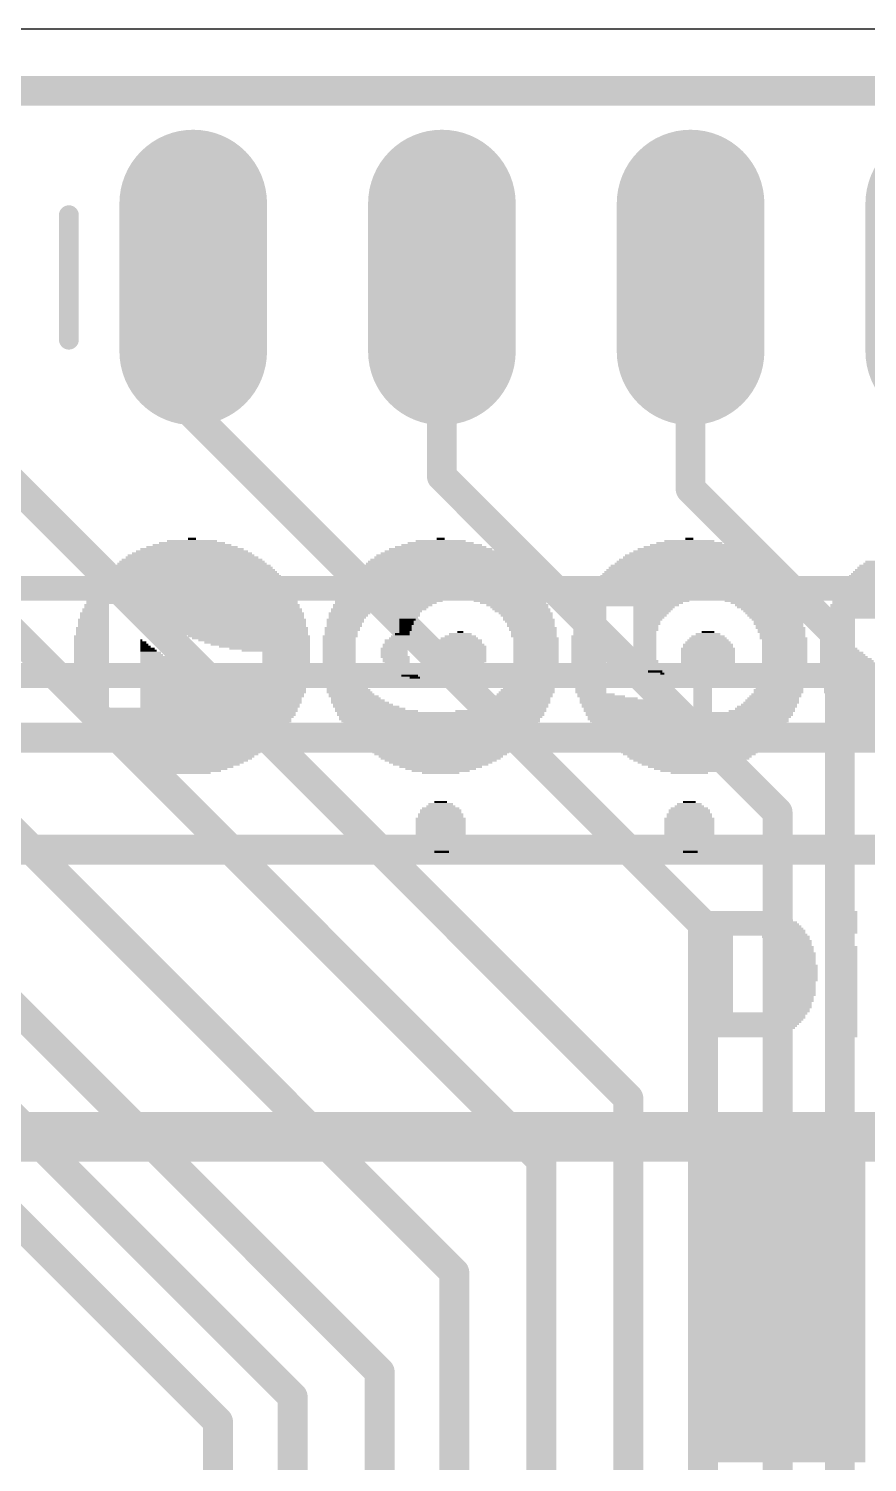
# Model space of a CAD drawing. Extents: x -3.4 to 68.6, y -0.2 to 53.3.
# Drawn here: x 44.04 to 52.61, y 38.7 to 53.34 of the extents above; entities that cross this region are included whole.
import ezdxf

# ---------------------------------------------------------------- set-up
doc = ezdxf.new("R2010")
doc.units = 0
for name, color, linetype in [('1', 12, 'CONTINUOUS'), ('16', 132, 'CONTINUOUS'), ('17', 110, 'CONTINUOUS'), ('20', 53, 'CONTINUOUS'), ('200', 4, 'CONTINUOUS'), ('51', 253, 'CONTINUOUS')]:
    doc.layers.add(name, color=color, linetype=linetype)

# ---------------------------------------------------------------- blocks, each defined once
blk = doc.blocks.new('RECT')
blk.add_solid([(-0.5, -0.5), (0.5, -0.5), (-0.5, 0.5), (0.5, 0.5)])
blk = doc.blocks.new('LONGP100')
at = {"const_width": 1}
blk.add_lwpolyline([(-0.5, 0), (0.5, 0)], dxfattribs=at)
at = {"const_width": 0.5}
for points in [[(-0.5, 0.25, 1), (-0.5, -0.25)], [(0.5, -0.25, 1), (0.5, 0.25)]]:
    blk.add_lwpolyline(points, format="xyb", dxfattribs=at)

msp = doc.modelspace()

# ---------------------------------------------------------------- linework, layer by layer
at = {"layer": '1', "const_width": 0.3048}
for points in [[(0.635, 52.705), (67.945, 52.705)], [(45.72, 50.8), (45.72, 49.403)], [(48.26, 50.8), (48.26, 48.768)], [(50.8, 48.641), (50.8, 50.8)], [(50.927, 44.196), (45.72, 49.403)], [(50.165, 42.418), (43.561, 49.022)], [(51.689, 45.339), (48.26, 48.768)], [(52.324, 47.117), (50.8, 48.641)], [(49.276, 41.783), (42.672, 48.387)], [(48.387, 40.64), (41.275, 47.752)], [(52.324, 33.528), (52.324, 47.117)], [(46.736, 39.37), (40.005, 46.101)], [(39.624, 45.466), (45.974, 39.116)], [(51.689, 32.9657), (51.689, 45.339)], [(47.625, 39.624), (42.3545, 44.8945)], [(50.927, 32.5963), (50.927, 44.196)], [(50.165, 32.227), (50.165, 42.418)], [(49.276, 31.9846), (49.276, 41.783)], [(48.387, 31.7422), (48.387, 40.64)], [(47.625, 31.3729), (47.625, 39.624)], [(46.736, 31.0035), (46.736, 39.37)], [(45.974, 39.116), (45.974, 30.226)]]:
    msp.add_lwpolyline(points, dxfattribs=at)
at = {"layer": '1', "const_width": 0.1524}
for points in [[(45.7962, 50.8, 1), (45.6438, 50.8)], [(48.3362, 50.8, 1), (48.1838, 50.8)], [(50.8762, 50.8, 1), (50.7238, 50.8)], [(45.7739, 49.4569, 1), (45.6661, 49.3491)], [(45.6438, 49.403, 1), (45.7962, 49.403)], [(48.3139, 48.8219, 1), (48.2061, 48.7141)], [(48.1838, 48.768, 1), (48.3362, 48.768)], [(50.8539, 48.6949, 1), (50.7461, 48.5871)], [(50.7238, 48.641, 1), (50.8762, 48.641)], [(52.4002, 47.117, 1), (52.2478, 47.117)], [(52.2701, 47.0631, 1), (52.3779, 47.1709)], [(51.7652, 45.339, 1), (51.6128, 45.339)], [(51.6351, 45.2851, 1), (51.7429, 45.3929)], [(51.0032, 44.196, 1), (50.8508, 44.196)], [(50.8731, 44.1421, 1), (50.9809, 44.2499)], [(50.2412, 42.418, 1), (50.0888, 42.418)], [(50.1111, 42.3641, 1), (50.2189, 42.4719)], [(49.3522, 41.783, 1), (49.1998, 41.783)], [(49.2221, 41.7291, 1), (49.3299, 41.8369)], [(48.4632, 40.64, 1), (48.3108, 40.64)], [(48.3331, 40.5861, 1), (48.4409, 40.6939)], [(47.7012, 39.624, 1), (47.5488, 39.624)], [(47.5711, 39.5701, 1), (47.6789, 39.6779)], [(46.8122, 39.37, 1), (46.6598, 39.37)], [(46.6821, 39.3161, 1), (46.7899, 39.4239)], [(46.0502, 39.116, 1), (45.8978, 39.116)], [(45.9201, 39.0621, 1), (46.0279, 39.1699)]]:
    msp.add_lwpolyline(points, format="xyb", dxfattribs=at)
at = {"layer": '16'}
for points, const_width in [([(0.635, 52.705), (67.691, 52.705)], 0.3048), ([(62.611, 47.625), (20.574, 47.625)], 0.254), ([(20.828, 46.736), (60.96, 46.736)], 0.254), ([(59.944, 46.101), (22.987, 46.101)], 0.3048), ([(42.799, 44.958), (54.864, 44.958)], 0.3048)]:
    msp.add_lwpolyline(points, dxfattribs=dict(at, const_width=const_width))
at = {"layer": '20'}
msp.add_line((1, 53.34), (64.516, 53.34), dxfattribs=at)
at = {"layer": '51', "const_width": 0.2032}
msp.add_lwpolyline([(44.45, 51.435), (44.45, 50.165)], dxfattribs=at)
at = {"layer": '51', "const_width": 0.1016}
for points in [[(44.5008, 51.435, 1), (44.3992, 51.435)], [(44.3992, 50.165, 1), (44.5008, 50.165)]]:
    msp.add_lwpolyline(points, format="xyb", dxfattribs=at)

# ---------------------------------------------------------------- block references
at = {"layer": '17', "xscale": 1.508, "yscale": 1.508, "rotation": 90}
for p in [(45.72, 50.8), (45.72, 50.8), (48.26, 50.8), (48.26, 50.8), (50.8, 50.8), (50.8, 50.8), (53.34, 50.8), (53.34, 50.8)]:
    msp.add_blockref('LONGP100', p, dxfattribs=at)
at = {"layer": '200', "yscale": 0.0212}
for p, xscale in [((45.7076, 48.0041), 1.143), ((45.7076, 48.0252), 1.0583), ((45.7076, 48.0464), 0.9313), ((45.7076, 48.0676), 0.8043), ((45.7076, 48.0887), 0.6773), ((45.7076, 48.1099), 0.508), ((45.7076, 48.1311), 0.0847), ((48.2475, 48.0041), 1.143), ((48.2475, 48.0252), 1.0583), ((48.2475, 48.0464), 0.9313), ((48.2581, 48.0676), 0.8255), ((48.2475, 48.0887), 0.6773), ((48.2475, 48.1099), 0.508), ((48.2475, 48.1311), 0.0847), ((50.7874, 48.0041), 1.143), ((50.7874, 48.0252), 1.0583), ((50.7874, 48.0464), 0.9313), ((50.7874, 48.0676), 0.8043), ((50.7874, 48.0887), 0.6773), ((50.7874, 48.1099), 0.508), ((50.7874, 48.1311), 0.0847), ((45.7076, 47.8771), 1.5239), ((45.7076, 47.8983), 1.4816), ((45.7076, 47.9194), 1.4393), ((45.7076, 47.9406), 1.3546), ((45.697, 47.9617), 1.2911), ((45.7076, 47.9829), 1.2276), ((48.2475, 47.8771), 1.5239), ((48.2475, 47.8983), 1.4816), ((48.2475, 47.9194), 1.4393), ((48.2475, 47.9406), 1.3546), ((48.2475, 47.9617), 1.3123), ((48.2475, 47.9829), 1.2276), ((50.7874, 47.8771), 1.5239), ((50.7874, 47.8983), 1.4816), ((50.7874, 47.9194), 1.4393), ((50.7874, 47.9406), 1.3546), ((50.7768, 47.9617), 1.2911), ((50.7874, 47.9829), 1.2276), ((53.3273, 47.8771), 1.5239), ((53.3273, 47.8983), 1.4816), ((45.7076, 47.7289), 1.8626), ((45.7076, 47.7501), 1.8203), ((45.7076, 47.7713), 1.7779), ((45.7076, 47.7924), 1.7356), ((45.7076, 47.8136), 1.6933), ((45.7076, 47.8348), 1.6509), ((45.7076, 47.8559), 1.6086), ((48.2475, 47.7289), 1.8626), ((48.2475, 47.7501), 1.8203), ((48.2475, 47.7713), 1.7779), ((48.2475, 47.7924), 1.7356), ((48.2475, 47.8136), 1.6933), ((48.2475, 47.8348), 1.6509), ((48.2475, 47.8559), 1.6086), ((50.7874, 47.7289), 1.8626), ((50.7874, 47.7501), 1.8203), ((50.7874, 47.7713), 1.7779), ((50.7874, 47.7924), 1.7356), ((50.7874, 47.8136), 1.6933), ((50.7874, 47.8348), 1.6509), ((50.7874, 47.8559), 1.6086), ((53.3273, 47.7289), 1.8626), ((53.3273, 47.7501), 1.8203), ((53.3273, 47.7713), 1.7779), ((53.3273, 47.7924), 1.7356), ((53.3273, 47.8136), 1.6933), ((53.3273, 47.8348), 1.6509), ((53.3273, 47.8559), 1.6086), ((45.7076, 47.5808), 2.0743), ((45.7076, 47.6019), 2.0319), ((45.7076, 47.6443), 1.9896), ((45.7076, 47.6231), 1.9896), ((45.7076, 47.6654), 1.9473), ((45.7076, 47.6866), 1.9049), ((45.7076, 47.7078), 1.8626), ((48.2475, 47.5808), 2.0743), ((48.2475, 47.6019), 2.0319), ((48.2475, 47.6443), 1.9896), ((48.2475, 47.6231), 1.9896), ((48.2475, 47.6654), 1.9473), ((48.2475, 47.6866), 1.9049), ((48.2475, 47.7078), 1.8626), ((50.7874, 47.5808), 2.0743), ((50.7874, 47.6019), 2.0319), ((50.7874, 47.6443), 1.9896), ((50.7874, 47.6231), 1.9896), ((50.7874, 47.6654), 1.9473), ((50.7874, 47.6866), 1.9049), ((50.7874, 47.7078), 1.8626), ((53.3273, 47.5808), 2.0743), ((53.3273, 47.6019), 2.0319), ((53.3273, 47.6443), 1.9896), ((53.3273, 47.6231), 1.9896), ((53.3273, 47.6654), 1.9473), ((53.3273, 47.6866), 1.9049), ((53.3273, 47.7078), 1.8626), ((44.734, 47.4538), 0.254), ((44.734, 47.4326), 0.254), ((45.7076, 47.4961), 2.1589), ((45.7076, 47.4749), 2.1589), ((45.7076, 47.5384), 2.1166), ((45.7076, 47.5173), 2.1166), ((45.7076, 47.5596), 2.0743), ((45.9933, 47.4538), 1.6298), ((46.0039, 47.4326), 1.6086), ((47.4114, 47.4538), 0.5291), ((47.3797, 47.4326), 0.4656), ((47.7183, 47.4961), 1.1006), ((47.4538, 47.4749), 0.5715), ((48.2475, 47.5384), 2.1166), ((48.2475, 47.5173), 2.1166), ((48.2475, 47.5596), 2.0743), ((47.9935, 47.4538), 0.3387), ((47.9723, 47.4326), 0.2963), ((48.0147, 47.4749), 0.381), ((48.9565, 47.4961), 0.7408), ((48.9883, 47.4749), 0.6773), ((49.0306, 47.4538), 0.635), ((49.0518, 47.4326), 0.5926), ((50.1842, 47.4538), 0.9948), ((49.8138, 47.4326), 0.254), ((50.2159, 47.4749), 1.016), ((50.2477, 47.4961), 1.0795), ((50.7874, 47.5384), 2.1166), ((50.3112, 47.5173), 1.1641), ((50.7874, 47.5596), 2.0743), ((50.4276, 47.4326), 0.4233), ((51.4435, 47.5173), 0.8043), ((51.507, 47.4961), 0.7196), ((51.5388, 47.4749), 0.6561), ((51.5705, 47.4538), 0.635), ((51.5811, 47.4326), 0.6138), ((52.8193, 47.4538), 1.1853), ((52.8193, 47.4326), 1.1853), ((52.8299, 47.4961), 1.1641), ((52.8299, 47.4749), 1.1641), ((53.3273, 47.5384), 2.1166), ((52.8405, 47.5173), 1.143), ((53.3273, 47.5596), 2.0743), ((44.7022, 47.3056), 0.3175), ((44.7022, 47.2844), 0.3175), ((44.7128, 47.3691), 0.2963), ((44.7128, 47.3479), 0.2963), ((44.7128, 47.3268), 0.2963), ((44.7234, 47.4114), 0.2752), ((44.7234, 47.3903), 0.2752), ((46.0251, 47.4114), 1.6086), ((46.0357, 47.3903), 1.5874), ((46.0568, 47.3691), 1.5874), ((46.0674, 47.3479), 1.5663), ((46.0886, 47.3268), 1.5239), ((46.1097, 47.3056), 1.5239), ((46.1203, 47.2844), 1.5028), ((47.2739, 47.3056), 0.381), ((47.2739, 47.2844), 0.381), ((47.3056, 47.3479), 0.4022), ((47.295, 47.3268), 0.381), ((47.3162, 47.3691), 0.4233), ((47.3585, 47.4114), 0.4656), ((47.3374, 47.3903), 0.4233), ((47.9088, 47.3056), 0.1693), ((47.9618, 47.4114), 0.2752), ((47.9406, 47.3903), 0.2328), ((47.93, 47.3691), 0.2117), ((47.93, 47.3479), 0.2117), ((47.9194, 47.3268), 0.1905), ((47.8983, 47.2844), 0.1482), ((49.073, 47.4114), 0.5926), ((49.0835, 47.3903), 0.5715), ((49.1153, 47.3691), 0.5503), ((49.1259, 47.3479), 0.5291), ((49.147, 47.3056), 0.5291), ((49.1365, 47.3268), 0.508), ((49.1576, 47.2844), 0.508), ((49.782, 47.3056), 0.3175), ((49.782, 47.2844), 0.3175), ((49.7926, 47.3691), 0.2963), ((49.7926, 47.3479), 0.2963), ((49.7926, 47.3268), 0.2963), ((49.8032, 47.4114), 0.2752), ((49.8032, 47.3903), 0.2752), ((50.3852, 47.3479), 0.3387), ((50.417, 47.4114), 0.4022), ((50.4064, 47.3903), 0.381), ((50.3958, 47.3691), 0.3598), ((50.3747, 47.3268), 0.3175), ((50.3641, 47.3056), 0.2963), ((50.3535, 47.2844), 0.2752), ((51.6129, 47.4114), 0.5926), ((51.6234, 47.3903), 0.5715), ((51.6446, 47.3691), 0.5715), ((51.6552, 47.3479), 0.5503), ((51.6658, 47.3268), 0.5291), ((51.6869, 47.3056), 0.5291), ((51.6975, 47.2844), 0.508), ((52.3219, 47.3056), 0.3175), ((52.3219, 47.2844), 0.3175), ((52.7981, 47.3691), 1.2276), ((52.7981, 47.3479), 1.2276), ((52.7981, 47.3268), 1.2276), ((52.8087, 47.4114), 1.2065), ((52.8087, 47.3903), 1.2065), ((44.681, 47.1363), 0.3598), ((44.6916, 47.2209), 0.3387), ((44.6916, 47.1998), 0.3387), ((44.6916, 47.1786), 0.3387), ((44.6916, 47.1574), 0.3387), ((44.7022, 47.2633), 0.3175), ((44.7022, 47.2421), 0.3175), ((46.1415, 47.2633), 1.4604), ((46.1627, 47.2421), 1.4181), ((46.1838, 47.2209), 1.4181), ((46.205, 47.1998), 1.3758), ((46.2262, 47.1786), 1.3334), ((46.2579, 47.1574), 1.27), ((46.2896, 47.1363), 1.2488), ((47.2209, 47.1363), 0.3598), ((47.2315, 47.1786), 0.3387), ((47.2315, 47.1574), 0.3387), ((47.2421, 47.2209), 0.3598), ((47.2421, 47.1998), 0.3598), ((47.2633, 47.2633), 0.3598), ((47.2633, 47.2421), 0.3598), ((47.8348, 47.1363), 0.1905), ((47.8559, 47.1574), 0.1482), ((47.8983, 47.2633), 0.1482), ((47.8877, 47.2421), 0.127), ((47.8877, 47.2209), 0.127), ((47.8877, 47.1998), 0.127), ((47.8771, 47.1786), 0.1058), ((48.4486, 47.1363), 0.3175), ((48.4486, 47.1574), 0.2328), ((48.4486, 47.1786), 0.0635), ((49.1682, 47.2633), 0.4868), ((49.1682, 47.2421), 0.4868), ((49.1894, 47.2209), 0.4868), ((49.1894, 47.1998), 0.4868), ((49.2, 47.1786), 0.4657), ((49.2, 47.1574), 0.4657), ((49.2, 47.1363), 0.4657), ((49.7608, 47.1363), 0.3598), ((49.7714, 47.2209), 0.3387), ((49.7714, 47.1998), 0.3387), ((49.7714, 47.1786), 0.3387), ((49.7714, 47.1574), 0.3387), ((49.782, 47.2633), 0.3175), ((49.782, 47.2421), 0.3175), ((50.3535, 47.2633), 0.2752), ((50.3429, 47.2421), 0.254), ((50.3429, 47.2209), 0.254), ((50.3429, 47.1998), 0.254), ((50.3323, 47.1786), 0.2328), ((50.3323, 47.1574), 0.2328), ((50.3323, 47.1363), 0.2328), ((50.9779, 47.1363), 0.3387), ((50.9779, 47.1574), 0.254), ((50.9779, 47.1786), 0.127), ((51.6975, 47.2633), 0.508), ((51.7081, 47.2421), 0.4868), ((51.7187, 47.2209), 0.508), ((51.7293, 47.1998), 0.4868), ((51.7293, 47.1786), 0.4868), ((51.7398, 47.1574), 0.4656), ((51.7398, 47.1363), 0.4656), ((52.3007, 47.1363), 0.3598), ((52.3113, 47.2209), 0.3387), ((52.3113, 47.1998), 0.3387), ((52.3113, 47.1786), 0.3387), ((52.3113, 47.1574), 0.3387), ((52.3219, 47.2633), 0.3175), ((52.3219, 47.2421), 0.3175), ((44.681, 47.1151), 0.3598), ((44.681, 47.0939), 0.3598), ((44.681, 47.0728), 0.3598), ((44.681, 47.0516), 0.3598), ((44.681, 47.0305), 0.3598), ((44.681, 47.0093), 0.3598), ((44.681, 46.9881), 0.3598), ((45.189, 47.0939), 0.0212), ((45.2102, 47.0728), 0.0635), ((45.2208, 47.0516), 0.0847), ((45.2525, 47.0093), 0.1482), ((45.2631, 46.9881), 0.1693), ((45.2314, 47.0305), 0.1058), ((46.3108, 47.1151), 1.2065), ((46.3426, 47.0939), 1.143), ((46.3743, 47.0728), 1.0795), ((46.4061, 47.0516), 1.016), ((46.4484, 47.0305), 0.9313), ((46.5013, 47.0093), 0.8255), ((46.5648, 46.9881), 0.6985), ((47.2104, 47.1151), 0.3387), ((47.2104, 47.0939), 0.3387), ((47.2104, 47.0728), 0.3387), ((47.2104, 47.0516), 0.3387), ((47.2104, 47.0305), 0.3387), ((47.2104, 47.0093), 0.3387), ((47.2104, 46.9881), 0.3387), ((47.7713, 47.0093), 0.2752), ((47.7713, 46.9881), 0.2752), ((47.7818, 47.0516), 0.254), ((47.7818, 47.0305), 0.254), ((47.7924, 47.0939), 0.2328), ((47.7924, 47.0728), 0.2328), ((47.8242, 47.1151), 0.2117), ((48.4486, 47.0305), 0.5291), ((48.4486, 47.0093), 0.5291), ((48.4486, 46.9881), 0.5291), ((48.438, 47.0728), 0.4656), ((48.4486, 47.0516), 0.4868), ((48.4486, 47.0939), 0.4445), ((48.438, 47.1151), 0.381), ((49.2211, 47.1151), 0.4657), ((49.2211, 47.0939), 0.4657), ((49.2211, 47.0728), 0.4657), ((49.2211, 47.0516), 0.4657), ((49.2211, 47.0305), 0.4657), ((49.2211, 47.0093), 0.4657), ((49.2211, 46.9881), 0.4657), ((49.7608, 47.1151), 0.3598), ((49.7608, 47.0939), 0.3598), ((49.7608, 47.0728), 0.3598), ((49.7608, 47.0516), 0.3598), ((49.7608, 47.0305), 0.3598), ((49.7608, 47.0093), 0.3598), ((49.7608, 46.9881), 0.3598), ((50.3323, 47.1151), 0.2328), ((50.3323, 47.0939), 0.2328), ((50.3323, 47.0728), 0.2328), ((50.3323, 47.0516), 0.2328), ((50.3323, 47.0305), 0.2328), ((50.3323, 47.0093), 0.2328), ((50.3323, 46.9881), 0.2328), ((50.9779, 47.0093), 0.5503), ((50.9779, 46.9881), 0.5503), ((50.9779, 47.0516), 0.508), ((50.9779, 47.0305), 0.508), ((50.9779, 47.0728), 0.4656), ((50.9779, 47.0939), 0.4233), ((50.9779, 47.1151), 0.381), ((51.7504, 47.1151), 0.4868), ((51.761, 47.0939), 0.4656), ((51.761, 47.0728), 0.4656), ((51.761, 47.0516), 0.4656), ((51.761, 47.0305), 0.4656), ((51.761, 47.0093), 0.4656), ((51.761, 46.9881), 0.4656), ((52.3007, 47.1151), 0.3598), ((52.3007, 47.0939), 0.3598), ((52.3007, 47.0728), 0.3598), ((52.3007, 47.0516), 0.3598), ((52.3007, 47.0305), 0.3598), ((52.3113, 47.0093), 0.381), ((52.3219, 46.9881), 0.4022), ((44.681, 46.967), 0.3598), ((44.681, 46.9458), 0.3598), ((44.681, 46.9246), 0.3598), ((44.681, 46.9035), 0.3598), ((44.681, 46.8823), 0.3598), ((44.681, 46.8611), 0.3598), ((44.681, 46.84), 0.3598), ((45.316, 46.9246), 0.2752), ((45.3478, 46.8823), 0.3387), ((45.3689, 46.8611), 0.381), ((45.3901, 46.84), 0.4233), ((45.2843, 46.967), 0.2117), ((45.2949, 46.9458), 0.2328), ((45.3372, 46.9035), 0.3175), ((46.6706, 46.967), 0.4868), ((46.6706, 46.9458), 0.4868), ((46.6706, 46.9246), 0.4868), ((46.6706, 46.9035), 0.4868), ((46.6706, 46.8823), 0.4868), ((46.6706, 46.8611), 0.4868), ((46.6706, 46.84), 0.4868), ((47.2104, 46.967), 0.3387), ((47.2104, 46.9458), 0.3387), ((47.2104, 46.9246), 0.3387), ((47.2104, 46.9035), 0.3387), ((47.2104, 46.8823), 0.3387), ((47.2104, 46.8611), 0.3387), ((47.2104, 46.84), 0.3387), ((47.7818, 46.9246), 0.2963), ((47.7713, 46.967), 0.2752), ((47.7713, 46.9458), 0.2752), ((47.7924, 46.9035), 0.2752), ((47.7924, 46.8823), 0.2752), ((47.803, 46.8611), 0.254), ((47.8242, 46.84), 0.254), ((48.438, 46.967), 0.5503), ((48.438, 46.9458), 0.5503), ((48.4486, 46.9246), 0.5291), ((48.4486, 46.9035), 0.5291), ((48.4486, 46.8823), 0.5291), ((48.438, 46.8611), 0.508), ((48.4486, 46.84), 0.4868), ((49.2211, 46.967), 0.4657), ((49.2211, 46.9458), 0.4657), ((49.2211, 46.9246), 0.4657), ((49.2211, 46.9035), 0.4657), ((49.2211, 46.8823), 0.4657), ((49.2211, 46.8611), 0.4657), ((49.2211, 46.84), 0.4657), ((49.7608, 46.967), 0.3598), ((49.7608, 46.9458), 0.3598), ((49.7608, 46.9246), 0.3598), ((49.7608, 46.9035), 0.3598), ((49.7608, 46.8823), 0.3598), ((49.7608, 46.8611), 0.3598), ((49.7608, 46.84), 0.3598), ((50.3323, 46.967), 0.2328), ((50.3323, 46.9458), 0.2328), ((50.3323, 46.9246), 0.2328), ((50.3323, 46.9035), 0.2328), ((50.3429, 46.8823), 0.254), ((50.3429, 46.8611), 0.254), ((50.3429, 46.84), 0.254), ((50.9779, 46.967), 0.5503), ((50.9779, 46.9458), 0.5503), ((50.9779, 46.9246), 0.5503), ((50.9779, 46.9035), 0.5503), ((50.9779, 46.8823), 0.5503), ((50.9779, 46.8611), 0.5503), ((50.9779, 46.84), 0.5503), ((51.761, 46.967), 0.4656), ((51.761, 46.9458), 0.4656), ((51.761, 46.9246), 0.4656), ((51.761, 46.9035), 0.4656), ((51.761, 46.8823), 0.4656), ((51.761, 46.8611), 0.4656), ((51.761, 46.84), 0.4656), ((52.3431, 46.967), 0.4445), ((52.3642, 46.9246), 0.4868), ((52.3854, 46.9035), 0.5291), ((52.4066, 46.8611), 0.5715), ((52.4277, 46.84), 0.6138), ((52.3537, 46.9458), 0.4656), ((52.396, 46.8823), 0.5503), ((44.681, 46.8188), 0.3598), ((44.681, 46.7976), 0.3598), ((44.681, 46.7765), 0.3598), ((44.681, 46.7553), 0.3598), ((44.6916, 46.7341), 0.3387), ((44.6916, 46.713), 0.3387), ((44.6916, 46.6918), 0.3387), ((45.4324, 46.7976), 0.508), ((45.4642, 46.7765), 0.5715), ((45.4853, 46.7553), 0.6138), ((45.5171, 46.7341), 0.6773), ((45.5488, 46.713), 0.7408), ((45.5806, 46.6918), 0.8043), ((45.4113, 46.8188), 0.4656), ((46.6706, 46.8188), 0.4868), ((46.6706, 46.7976), 0.4868), ((46.6706, 46.7765), 0.4868), ((46.6706, 46.7553), 0.4868), ((46.6601, 46.7341), 0.4656), ((46.6601, 46.713), 0.4656), ((46.6601, 46.6918), 0.4656), ((47.2209, 46.8188), 0.3598), ((47.2209, 46.7976), 0.3598), ((47.2209, 46.7765), 0.3598), ((47.2315, 46.7553), 0.381), ((47.2421, 46.7341), 0.3598), ((47.2527, 46.713), 0.381), ((47.2527, 46.6918), 0.381), ((47.8348, 46.8188), 0.2328), ((47.8559, 46.7976), 0.2328), ((47.8665, 46.7765), 0.2117), ((47.8983, 46.7553), 0.1905), ((47.93, 46.7341), 0.1693), ((47.9829, 46.713), 0.1058), ((48.4486, 46.8188), 0.4445), ((48.438, 46.7976), 0.4233), ((48.4486, 46.7765), 0.3598), ((48.438, 46.7553), 0.2963), ((48.4486, 46.7341), 0.1905), ((49.1894, 46.713), 0.4868), ((49.1894, 46.6918), 0.4868), ((49.2105, 46.7765), 0.4868), ((49.2105, 46.7553), 0.4868), ((49.2, 46.7341), 0.4657), ((49.2211, 46.8188), 0.4657), ((49.2211, 46.7976), 0.4657), ((49.7608, 46.8188), 0.3598), ((49.7608, 46.7976), 0.3598), ((49.7608, 46.7765), 0.3598), ((49.7608, 46.7553), 0.3598), ((49.7714, 46.7341), 0.3387), ((49.7714, 46.713), 0.3387), ((49.7714, 46.6918), 0.3387), ((50.3535, 46.8188), 0.2752), ((50.3747, 46.7976), 0.2328), ((50.4382, 46.7765), 0.1482), ((50.5122, 46.7553), 0.0423), ((50.9779, 46.8188), 0.508), ((50.9673, 46.7976), 0.4868), ((50.9779, 46.7765), 0.4656), ((50.9779, 46.7553), 0.4233), ((50.9779, 46.7341), 0.381), ((50.9673, 46.713), 0.3175), ((50.9355, 46.6918), 0.2117), ((51.7398, 46.7341), 0.4656), ((51.7398, 46.713), 0.4656), ((51.7398, 46.6918), 0.4656), ((51.761, 46.8188), 0.4656), ((51.761, 46.7976), 0.4656), ((51.761, 46.7765), 0.4656), ((51.761, 46.7553), 0.4656), ((52.4383, 46.8188), 0.635), ((52.4489, 46.7976), 0.6561), ((52.4701, 46.7765), 0.6985), ((52.4807, 46.7553), 0.7196), ((52.5018, 46.7341), 0.7196), ((52.523, 46.713), 0.762), ((52.5336, 46.6918), 0.7831), ((44.6916, 46.6706), 0.3387), ((44.6916, 46.6495), 0.3387), ((44.7022, 46.6283), 0.3175), ((44.7022, 46.6071), 0.3175), ((44.7022, 46.586), 0.3175), ((44.7022, 46.5648), 0.3175), ((44.7128, 46.5436), 0.2963), ((45.6229, 46.6706), 0.889), ((46.0145, 46.5436), 1.6721), ((45.6653, 46.6495), 0.9736), ((45.7288, 46.6283), 1.1006), ((46.0251, 46.6071), 1.6933), ((46.0251, 46.586), 1.6933), ((46.0251, 46.5648), 1.6933), ((46.6601, 46.6706), 0.4656), ((46.6601, 46.6495), 0.4656), ((46.6495, 46.6283), 0.4445), ((47.2633, 46.6706), 0.4022), ((47.2739, 46.6495), 0.4233), ((47.2844, 46.6283), 0.4022), ((47.3056, 46.586), 0.4445), ((47.295, 46.6071), 0.4233), ((47.3162, 46.5648), 0.4656), ((47.3374, 46.5436), 0.4656), ((49.1047, 46.5436), 0.5715), ((49.1259, 46.5648), 0.5715), ((49.1365, 46.586), 0.5503), ((49.147, 46.6071), 0.5291), ((49.1576, 46.6283), 0.508), ((49.1788, 46.6706), 0.508), ((49.1788, 46.6495), 0.508), ((49.7714, 46.6706), 0.3387), ((49.7714, 46.6495), 0.3387), ((49.782, 46.6283), 0.3175), ((49.782, 46.6071), 0.3175), ((49.782, 46.586), 0.3175), ((49.782, 46.5648), 0.3175), ((49.8349, 46.5436), 0.381), ((50.925, 46.6706), 0.1905), ((50.925, 46.6495), 0.1905), ((50.925, 46.6283), 0.1905), ((50.925, 46.6071), 0.1905), ((50.925, 46.586), 0.1905), ((50.925, 46.5648), 0.1905), ((50.925, 46.5436), 0.1905), ((51.6763, 46.5436), 0.508), ((51.6975, 46.586), 0.508), ((51.6975, 46.5648), 0.508), ((51.7081, 46.6071), 0.4868), ((51.7293, 46.6706), 0.4868), ((51.7293, 46.6495), 0.4868), ((51.7187, 46.6283), 0.4656), ((52.5441, 46.6706), 0.8043), ((52.5653, 46.6495), 0.8466), ((52.6076, 46.6071), 0.889), ((52.5865, 46.6283), 0.8466), ((52.6182, 46.586), 0.9101), ((52.6288, 46.5648), 0.9313), ((52.6606, 46.5436), 0.9525), ((44.7128, 46.5225), 0.2963), ((44.7234, 46.5013), 0.2752), ((44.7234, 46.4801), 0.2752), ((44.7234, 46.459), 0.2752), ((44.734, 46.4378), 0.254), ((44.734, 46.4166), 0.254), ((45.7076, 46.3955), 2.1589), ((46.0145, 46.5225), 1.6721), ((46.0039, 46.5013), 1.6509), ((46.0039, 46.4801), 1.6509), ((46.0039, 46.459), 1.6509), ((45.9933, 46.4378), 1.6298), ((45.9933, 46.4166), 1.6298), ((47.3585, 46.5225), 0.508), ((47.3797, 46.5013), 0.508), ((47.4009, 46.4801), 0.5503), ((47.422, 46.459), 0.5926), ((47.4538, 46.4378), 0.6138), ((47.4855, 46.4166), 0.6773), ((47.5279, 46.3955), 0.7196), ((48.9248, 46.3955), 0.8043), ((48.9777, 46.4166), 0.7408), ((48.9989, 46.4378), 0.6985), ((49.0412, 46.459), 0.6561), ((49.0518, 46.4801), 0.635), ((49.073, 46.5013), 0.5926), ((49.0941, 46.5225), 0.5926), ((49.8878, 46.5225), 0.4868), ((50.0783, 46.459), 0.8255), ((49.9619, 46.5013), 0.5926), ((50.0148, 46.4801), 0.6985), ((50.1524, 46.4378), 0.9313), ((50.2053, 46.4166), 1.0371), ((50.3641, 46.3955), 1.3123), ((50.925, 46.5225), 0.1905), ((50.925, 46.5013), 0.1905), ((50.925, 46.4801), 0.1905), ((50.925, 46.459), 0.1905), ((50.925, 46.4378), 0.1905), ((50.925, 46.4166), 0.1905), ((51.5599, 46.3955), 0.6138), ((51.5811, 46.4166), 0.6138), ((51.6023, 46.4378), 0.5715), ((51.6234, 46.459), 0.5715), ((51.634, 46.4801), 0.5503), ((51.6446, 46.5013), 0.5291), ((51.6658, 46.5225), 0.5291), ((52.6711, 46.5225), 0.9736), ((52.6923, 46.5013), 0.9736), ((52.7135, 46.4801), 1.016), ((52.7241, 46.459), 1.0371), ((52.7452, 46.4378), 1.0371), ((52.7664, 46.4166), 1.0795), ((52.7876, 46.3955), 1.0795), ((45.7076, 46.3743), 2.1589), ((45.7076, 46.3531), 2.1166), ((45.7076, 46.332), 2.1166), ((45.7076, 46.3108), 2.0743), ((45.7076, 46.2896), 2.0319), ((45.7076, 46.2685), 2.0319), ((45.7076, 46.2473), 1.9896), ((47.5913, 46.3743), 0.8466), ((48.2475, 46.3531), 2.1166), ((48.2475, 46.332), 2.1166), ((48.2369, 46.2896), 2.0531), ((48.2475, 46.3108), 2.0743), ((48.2475, 46.2685), 2.0319), ((48.2475, 46.2473), 1.9896), ((48.8613, 46.3743), 0.9313), ((50.3641, 46.3743), 1.3123), ((50.7874, 46.3531), 2.1166), ((50.7874, 46.332), 2.1166), ((50.7874, 46.3108), 2.0743), ((50.7768, 46.2896), 2.0531), ((50.7874, 46.2685), 2.0319), ((50.7874, 46.2473), 1.9896), ((51.5282, 46.3743), 0.6773), ((52.7981, 46.3743), 1.1006), ((52.8299, 46.3531), 1.1218), ((53.3273, 46.332), 2.1166), ((53.3167, 46.2896), 2.0531), ((53.3273, 46.3108), 2.0743), ((53.3273, 46.2685), 2.0319), ((53.3273, 46.2473), 1.9896), ((45.7076, 46.2262), 1.9473), ((45.7076, 46.205), 1.9473), ((45.7076, 46.1838), 1.9049), ((45.7076, 46.1627), 1.8626), ((45.7076, 46.1415), 1.8203), ((45.7076, 46.1203), 1.7779), ((48.2475, 46.2262), 1.9473), ((48.2475, 46.205), 1.9473), ((48.2475, 46.1838), 1.9049), ((48.2475, 46.1627), 1.8626), ((48.2475, 46.1415), 1.8203), ((48.2475, 46.1203), 1.7779), ((50.7874, 46.2262), 1.9473), ((50.7874, 46.205), 1.9473), ((50.7874, 46.1838), 1.9049), ((50.7874, 46.1627), 1.8626), ((50.7874, 46.1415), 1.8203), ((50.7874, 46.1203), 1.7779), ((53.3273, 46.2262), 1.9473), ((53.3273, 46.205), 1.9473), ((53.3273, 46.1838), 1.9049), ((53.3273, 46.1627), 1.8626), ((53.3273, 46.1415), 1.8203), ((53.3273, 46.1203), 1.7779), ((45.697, 46.0992), 1.7568), ((45.7076, 46.078), 1.7356), ((45.697, 46.0568), 1.6721), ((45.7076, 46.0357), 1.6086), ((45.7076, 46.0145), 1.5663), ((45.7076, 45.9933), 1.5239), ((45.7076, 45.9722), 1.4816), ((48.2369, 46.0992), 1.7568), ((48.2475, 46.078), 1.7356), ((48.2369, 46.0568), 1.6721), ((48.2475, 46.0357), 1.6086), ((48.2475, 46.0145), 1.5663), ((48.2475, 45.9933), 1.5239), ((48.2475, 45.9722), 1.4816), ((50.7768, 46.0992), 1.7568), ((50.7874, 46.078), 1.7356), ((50.7768, 46.0568), 1.6721), ((50.7874, 46.0357), 1.6086), ((50.7874, 46.0145), 1.5663), ((50.7874, 45.9933), 1.5239), ((50.7874, 45.9722), 1.4816), ((53.3167, 46.0992), 1.7568), ((53.3273, 46.078), 1.7356), ((53.3167, 46.0568), 1.6721), ((53.3273, 46.0357), 1.6086), ((53.3273, 46.0145), 1.5663), ((53.3273, 45.9933), 1.5239), ((53.3273, 45.9722), 1.4816), ((45.7076, 45.951), 1.3969), ((45.7076, 45.9298), 1.3546), ((45.7076, 45.9087), 1.27), ((45.7076, 45.8875), 1.2276), ((45.7076, 45.8663), 1.143), ((45.7076, 45.8452), 1.0583), ((45.7076, 45.824), 0.9736), ((48.2475, 45.951), 1.3969), ((48.2475, 45.9298), 1.3546), ((48.2475, 45.9087), 1.27), ((48.2475, 45.8875), 1.2276), ((48.2475, 45.8663), 1.143), ((48.2475, 45.8452), 1.0583), ((48.2475, 45.824), 0.9736), ((50.7874, 45.951), 1.3969), ((50.7874, 45.9298), 1.3546), ((50.7874, 45.9087), 1.27), ((50.7874, 45.8875), 1.2276), ((50.7874, 45.8663), 1.143), ((50.7874, 45.8452), 1.0583), ((50.7874, 45.824), 0.9736), ((45.7076, 45.8028), 0.8466), ((45.7076, 45.7817), 0.7196), ((45.7076, 45.7605), 0.5926), ((45.7076, 45.7393), 0.381), ((48.2475, 45.8028), 0.8466), ((48.2475, 45.7817), 0.7196), ((48.2475, 45.7605), 0.5926), ((48.2475, 45.7393), 0.381), ((50.7874, 45.8028), 0.8466), ((50.7874, 45.7817), 0.7196), ((50.7874, 45.7605), 0.5926), ((50.7874, 45.7393), 0.381), ((48.2475, 45.3795), 0.381), ((48.2475, 45.4007), 0.2963), ((48.2475, 45.4218), 0.254), ((48.2475, 45.443), 0.127), ((50.7874, 45.3795), 0.381), ((50.7874, 45.4007), 0.2963), ((50.7874, 45.4218), 0.254), ((50.7874, 45.443), 0.127), ((48.2475, 45.2737), 0.508), ((48.2475, 45.2525), 0.508), ((48.2475, 45.2314), 0.508), ((48.2475, 45.316), 0.4657), ((48.2475, 45.2949), 0.4657), ((48.2475, 45.3584), 0.4233), ((48.2475, 45.3372), 0.4233), ((50.7874, 45.2737), 0.508), ((50.7874, 45.2525), 0.508), ((50.7874, 45.2314), 0.508), ((50.7874, 45.316), 0.4656), ((50.7874, 45.2949), 0.4656), ((50.7874, 45.3584), 0.4233), ((50.7874, 45.3372), 0.4233), ((48.2475, 45.2102), 0.508), ((48.2475, 45.189), 0.508), ((48.2475, 45.1679), 0.508), ((48.2475, 45.1467), 0.508), ((48.2475, 45.1255), 0.508), ((48.2475, 45.1044), 0.508), ((48.2475, 45.0832), 0.4657), ((50.7874, 45.2102), 0.508), ((50.7874, 45.189), 0.508), ((50.7874, 45.1679), 0.508), ((50.7874, 45.1467), 0.508), ((50.7874, 45.1255), 0.508), ((50.7874, 45.1044), 0.508), ((50.7874, 45.0832), 0.4656), ((48.2475, 45.062), 0.4657), ((48.2475, 45.0409), 0.4233), ((48.2475, 45.0197), 0.4233), ((48.2475, 44.9985), 0.381), ((48.2475, 44.9774), 0.3387), ((48.2475, 44.9562), 0.254), ((48.2581, 44.935), 0.1482), ((50.7874, 45.062), 0.4656), ((50.7874, 45.0409), 0.4233), ((50.7874, 45.0197), 0.4233), ((50.7874, 44.9985), 0.381), ((50.7874, 44.9774), 0.3387), ((50.7874, 44.9562), 0.254), ((50.798, 44.935), 0.1482), ((51.3377, 44.3001), 0.8043), ((51.38, 44.2577), 0.889), ((51.3906, 44.2366), 0.9101), ((51.4118, 44.2154), 0.9525), ((51.2954, 44.3212), 0.7196), ((51.3589, 44.2789), 0.8466), ((52.3537, 44.3212), 0.2963), ((52.3537, 44.3001), 0.2963), ((52.3537, 44.2789), 0.2963), ((52.3537, 44.2577), 0.2963), ((52.3537, 44.2366), 0.2963), ((52.3537, 44.2154), 0.2963), ((51.4329, 44.1731), 0.9948), ((51.4435, 44.1519), 1.016), ((51.4541, 44.1307), 1.0371), ((51.4541, 44.1096), 1.0371), ((51.4647, 44.0884), 1.0583), ((51.0837, 44.0672), 0.2963), ((51.4224, 44.1942), 0.9736), ((51.7716, 44.0672), 0.4868), ((52.3537, 44.1942), 0.2963), ((52.3537, 44.1731), 0.2963), ((52.3537, 44.1519), 0.2963), ((52.3537, 44.1307), 0.2963), ((52.3537, 44.1096), 0.2963), ((51.0837, 44.0461), 0.2963), ((51.0837, 44.0249), 0.2963), ((51.0837, 44.0037), 0.2963), ((51.0837, 43.9826), 0.2963), ((51.0837, 43.9614), 0.2963), ((51.0837, 43.9402), 0.2963), ((51.0837, 43.9191), 0.2963), ((51.8033, 44.0461), 0.4233), ((51.8351, 44.0249), 0.4022), ((51.8563, 44.0037), 0.3598), ((51.8668, 43.9826), 0.3387), ((51.8774, 43.9614), 0.3598), ((51.888, 43.9402), 0.3387), ((51.8986, 43.9191), 0.3175), ((52.3537, 43.9614), 0.2963), ((52.3537, 43.9402), 0.2963), ((52.3537, 43.9191), 0.2963), ((51.0837, 43.8979), 0.2963), ((51.0837, 43.8767), 0.2963), ((51.0837, 43.8556), 0.2963), ((51.0837, 43.8344), 0.2963), ((51.0837, 43.8132), 0.2963), ((51.0837, 43.7921), 0.2963), ((51.0837, 43.7709), 0.2963), ((51.9092, 43.8979), 0.3387), ((51.9198, 43.8767), 0.3175), ((51.9198, 43.8556), 0.3175), ((51.9198, 43.8344), 0.3175), ((51.9303, 43.8132), 0.2963), ((51.9303, 43.7921), 0.2963), ((51.9409, 43.7709), 0.3175), ((52.3537, 43.8979), 0.2963), ((52.3537, 43.8767), 0.2963), ((52.3537, 43.8556), 0.2963), ((52.3537, 43.8344), 0.2963), ((52.3537, 43.8132), 0.2963), ((52.3537, 43.7921), 0.2963), ((52.3537, 43.7709), 0.2963), ((51.0837, 43.7497), 0.2963), ((51.0837, 43.7286), 0.2963), ((51.0837, 43.7074), 0.2963), ((51.0837, 43.6863), 0.2963), ((51.0837, 43.6651), 0.2963), ((51.0837, 43.6439), 0.2963), ((51.0837, 43.6228), 0.2963), ((51.9409, 43.7497), 0.3175), ((51.9409, 43.7286), 0.3175), ((51.9409, 43.7074), 0.3175), ((51.9409, 43.6863), 0.3175), ((51.9409, 43.6651), 0.3175), ((51.9409, 43.6439), 0.3175), ((51.9409, 43.6228), 0.3175), ((52.3537, 43.7497), 0.2963), ((52.3537, 43.7286), 0.2963), ((52.3537, 43.7074), 0.2963), ((52.3537, 43.6863), 0.2963), ((52.3537, 43.6651), 0.2963), ((52.3537, 43.6439), 0.2963), ((52.3537, 43.6228), 0.2963), ((51.0837, 43.6016), 0.2963), ((51.0837, 43.5804), 0.2963), ((51.0837, 43.5593), 0.2963), ((51.0837, 43.5381), 0.2963), ((51.0837, 43.5169), 0.2963), ((51.0837, 43.4958), 0.2963), ((51.0837, 43.4746), 0.2963), ((51.9198, 43.5169), 0.3175), ((51.9198, 43.4958), 0.3175), ((51.9198, 43.4746), 0.3175), ((51.9303, 43.6016), 0.2963), ((51.9303, 43.5804), 0.2963), ((51.9303, 43.5593), 0.2963), ((51.9303, 43.5381), 0.2963), ((52.3537, 43.6016), 0.2963), ((52.3537, 43.5804), 0.2963), ((52.3537, 43.5593), 0.2963), ((52.3537, 43.5381), 0.2963), ((52.3537, 43.5169), 0.2963), ((52.3537, 43.4958), 0.2963), ((52.3537, 43.4746), 0.2963), ((51.0837, 43.4534), 0.2963), ((51.0837, 43.4323), 0.2963), ((51.0837, 43.4111), 0.2963), ((51.0837, 43.3899), 0.2963), ((51.0837, 43.3688), 0.2963), ((51.0837, 43.3476), 0.2963), ((51.0837, 43.3264), 0.2963), ((51.8245, 43.3264), 0.381), ((51.8457, 43.3476), 0.381), ((51.8563, 43.3688), 0.3598), ((51.8668, 43.3899), 0.3387), ((51.888, 43.4111), 0.3387), ((51.8986, 43.4534), 0.3175), ((51.8986, 43.4323), 0.3175), ((52.3537, 43.4534), 0.2963), ((52.3537, 43.4323), 0.2963), ((52.3537, 43.4111), 0.2963), ((52.3537, 43.3899), 0.2963), ((52.3537, 43.3688), 0.2963), ((52.3537, 43.3476), 0.2963), ((52.3537, 43.3264), 0.2963), ((51.0837, 43.3053), 0.2963), ((51.4647, 43.2841), 1.0583), ((51.4541, 43.2629), 1.0371), ((51.4541, 43.2418), 1.0371), ((51.4435, 43.2206), 1.016), ((51.4329, 43.1994), 0.9948), ((51.4224, 43.1783), 0.9736), ((51.7928, 43.3053), 0.4445), ((52.3537, 43.3053), 0.2963), ((52.3537, 43.2841), 0.2963), ((52.3537, 43.2629), 0.2963), ((52.3537, 43.2418), 0.2963), ((52.3537, 43.2206), 0.2963), ((52.3537, 43.1994), 0.2963), ((52.3537, 43.1783), 0.2963), ((51.4118, 43.1571), 0.9525), ((51.38, 43.1148), 0.889), ((51.3694, 43.0936), 0.8678), ((51.3377, 43.0724), 0.8043), ((51.3059, 43.0513), 0.7408), ((51.4012, 43.1359), 0.9313), ((52.3537, 43.1571), 0.2963), ((52.3537, 43.1359), 0.2963), ((52.3537, 43.1148), 0.2963), ((52.3537, 43.0936), 0.2963), ((52.3537, 43.0724), 0.2963), ((52.3537, 43.0513), 0.2963), ((46.8505, 42.2681), 35.8126), ((46.8505, 42.247), 35.8126), ((46.8505, 42.2258), 35.8126), ((46.8505, 42.2046), 35.8126), ((46.8505, 42.1835), 35.8126), ((46.8505, 42.1623), 35.8126), ((46.8505, 42.1411), 35.8126), ((46.8505, 42.12), 35.8126), ((46.8505, 42.0988), 35.8126), ((46.8505, 42.0777), 35.8126), ((46.8505, 42.0565), 35.8126), ((46.8505, 42.0353), 35.8126), ((46.8505, 42.0142), 35.8126), ((46.8505, 41.993), 35.8126), ((46.8505, 41.9718), 35.8126), ((46.8505, 41.9507), 35.8126), ((46.8505, 41.9295), 35.8126), ((46.8505, 41.9083), 35.8126), ((46.8505, 41.8872), 35.8126), ((46.8505, 41.866), 35.8126), ((46.8505, 41.8448), 35.8126), ((46.8505, 41.8237), 35.8126), ((46.8505, 41.8025), 35.8126), ((46.8505, 41.7813), 35.8126), ((51.761, 41.7602), 1.6509), ((51.761, 41.739), 1.6509), ((51.761, 41.7178), 1.6509), ((51.761, 41.6967), 1.6509), ((51.761, 41.6755), 1.6509), ((51.761, 41.6543), 1.6509), ((51.761, 41.6332), 1.6509), ((51.761, 41.612), 1.6509), ((51.761, 41.5908), 1.6509), ((51.761, 41.5697), 1.6509), ((51.761, 41.5485), 1.6509), ((51.761, 41.5273), 1.6509), ((51.761, 41.5062), 1.6509), ((51.761, 41.485), 1.6509), ((51.761, 41.4638), 1.6509), ((51.761, 41.4427), 1.6509), ((51.761, 41.4215), 1.6509), ((51.761, 41.4003), 1.6509), ((51.761, 41.3792), 1.6509), ((51.761, 41.358), 1.6509), ((51.761, 41.3368), 1.6509), ((51.761, 41.3157), 1.6509), ((51.761, 41.2945), 1.6509), ((51.761, 41.2733), 1.6509), ((51.761, 41.2522), 1.6509), ((51.761, 41.231), 1.6509), ((51.761, 41.2099), 1.6509), ((51.761, 41.1887), 1.6509), ((51.761, 41.1675), 1.6509), ((51.761, 41.1464), 1.6509), ((51.761, 41.1252), 1.6509), ((51.761, 41.104), 1.6509), ((51.761, 41.0829), 1.6509), ((51.761, 41.0617), 1.6509), ((51.761, 41.0405), 1.6509), ((51.761, 41.0194), 1.6509), ((51.761, 40.9982), 1.6509), ((51.761, 40.977), 1.6509), ((51.761, 40.9559), 1.6509), ((51.761, 40.9347), 1.6509), ((51.761, 40.9135), 1.6509), ((51.761, 40.8924), 1.6509), ((51.761, 40.8712), 1.6509), ((51.761, 40.85), 1.6509), ((51.761, 40.8289), 1.6509), ((51.761, 40.8077), 1.6509), ((51.761, 40.7865), 1.6509), ((51.761, 40.7654), 1.6509), ((51.761, 40.7442), 1.6509), ((51.761, 40.723), 1.6509), ((51.761, 40.7019), 1.6509), ((51.761, 40.6807), 1.6509), ((51.761, 40.6595), 1.6509), ((51.761, 40.6384), 1.6509), ((51.761, 40.6172), 1.6509), ((51.761, 40.596), 1.6509), ((51.761, 40.5749), 1.6509), ((51.761, 40.5537), 1.6509), ((51.761, 40.5325), 1.6509), ((51.761, 40.5114), 1.6509), ((51.761, 40.4902), 1.6509), ((51.761, 40.469), 1.6509), ((51.761, 40.4479), 1.6509), ((51.761, 40.4267), 1.6509), ((51.761, 40.4056), 1.6509), ((51.761, 40.3844), 1.6509), ((51.761, 40.3632), 1.6509), ((51.761, 40.3421), 1.6509), ((51.761, 40.3209), 1.6509), ((51.761, 40.2997), 1.6509), ((51.761, 40.2786), 1.6509), ((51.761, 40.2574), 1.6509), ((51.761, 40.2362), 1.6509), ((51.761, 40.2151), 1.6509), ((51.761, 40.1939), 1.6509), ((51.761, 40.1727), 1.6509), ((51.761, 40.1516), 1.6509), ((51.761, 40.1304), 1.6509), ((51.761, 40.1092), 1.6509), ((51.761, 40.0881), 1.6509), ((51.761, 40.0669), 1.6509), ((51.761, 40.0457), 1.6509), ((51.761, 40.0246), 1.6509), ((51.761, 40.0034), 1.6509), ((51.761, 39.9822), 1.6509), ((51.761, 39.9611), 1.6509), ((51.761, 39.9399), 1.6509), ((51.761, 39.9187), 1.6509), ((51.761, 39.8976), 1.6509), ((51.761, 39.8764), 1.6509), ((51.761, 39.8552), 1.6509), ((51.761, 39.8341), 1.6509), ((51.761, 39.8129), 1.6509), ((51.761, 39.7917), 1.6509), ((51.761, 39.7706), 1.6509), ((51.761, 39.7494), 1.6509), ((51.761, 39.7282), 1.6509), ((51.761, 39.7071), 1.6509), ((51.761, 39.6859), 1.6509), ((51.761, 39.6647), 1.6509), ((51.761, 39.6436), 1.6509), ((51.761, 39.6224), 1.6509), ((51.761, 39.6012), 1.6509), ((51.761, 39.5801), 1.6509), ((51.761, 39.5589), 1.6509), ((51.761, 39.5378), 1.6509), ((51.761, 39.5166), 1.6509), ((51.761, 39.4954), 1.6509), ((51.761, 39.4743), 1.6509), ((51.761, 39.4531), 1.6509), ((51.761, 39.4319), 1.6509), ((51.761, 39.4108), 1.6509), ((51.761, 39.3896), 1.6509), ((51.761, 39.3684), 1.6509), ((51.761, 39.3473), 1.6509), ((51.761, 39.3261), 1.6509), ((51.761, 39.3049), 1.6509), ((51.761, 39.2838), 1.6509), ((51.761, 39.2626), 1.6509), ((51.761, 39.2414), 1.6509), ((51.761, 39.2203), 1.6509), ((51.761, 39.1991), 1.6509), ((51.761, 39.1779), 1.6509), ((51.761, 39.1568), 1.6509), ((51.761, 39.1356), 1.6509), ((51.761, 39.1144), 1.6509), ((51.761, 39.0933), 1.6509), ((51.761, 39.0721), 1.6509), ((51.761, 39.0509), 1.6509), ((51.761, 39.0298), 1.6509), ((51.761, 39.0086), 1.6509), ((51.761, 38.9874), 1.6509), ((51.761, 38.9663), 1.6509), ((51.761, 38.9451), 1.6509), ((51.761, 38.9239), 1.6509), ((51.761, 38.9028), 1.6509), ((51.761, 38.8816), 1.6509), ((51.761, 38.8604), 1.6509), ((51.761, 38.8393), 1.6509), ((51.761, 38.8181), 1.6509), ((51.761, 38.7969), 1.6509), ((51.761, 38.7758), 1.6509), ((51.761, 38.7546), 1.6509), ((51.761, 38.7335), 1.6509), ((51.761, 38.7123), 1.6509)]:
    msp.add_blockref('RECT', p, dxfattribs=dict(at, xscale=xscale))
at = {"layer": '51', "xscale": 0.508, "yscale": 0.508}
for p in [(45.72, 50.8), (48.26, 50.8), (50.8, 50.8)]:
    msp.add_blockref('RECT', p, dxfattribs=at)

doc.saveas('drawing.dxf')
